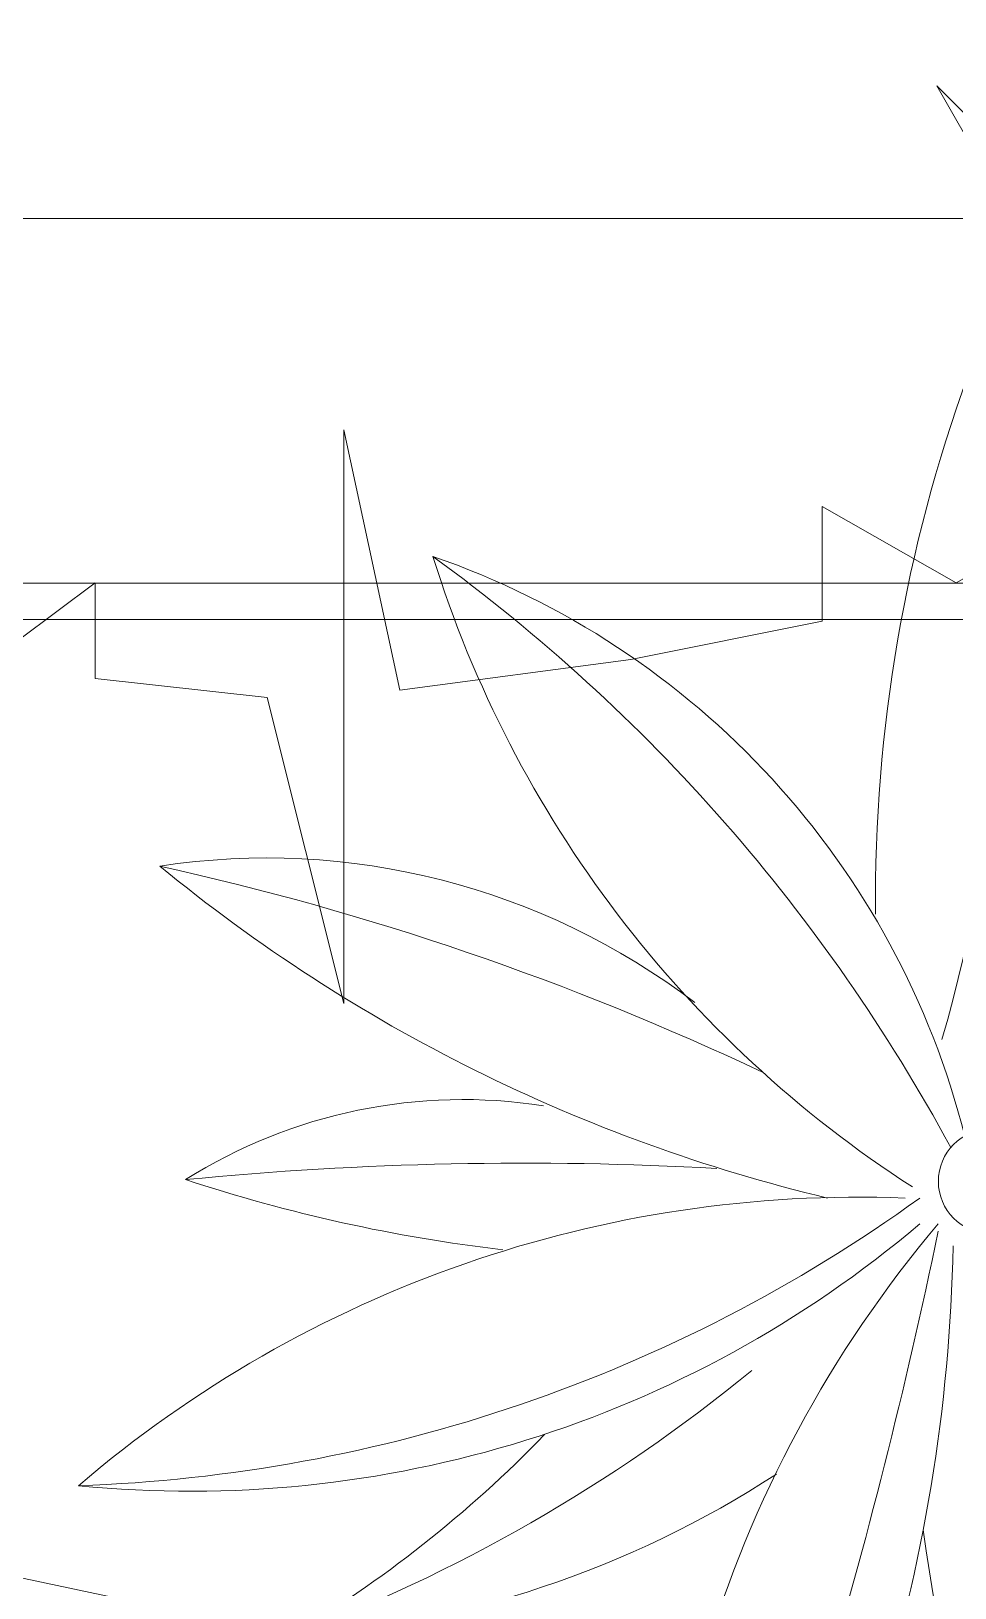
# Model space of a CAD drawing. Header units: millimetres. Extents: x 46079 to 131409, y 40831 to 60403.
# Drawn here: x 119607.9 to 119861.4, y 55010.6 to 55437.7 of the extents above; entities that cross this region are included whole.
import ezdxf

# ---------------------------------------------------------------- set-up
doc = ezdxf.new("R2010")
doc.units = ezdxf.units.MM
for name, color, linetype, lineweight in [('A-WALL', 113, 'Continuous', 18), ('G-IMPT', 8, 'Continuous', 18), ('L-PLNT', 71, 'Continuous', 18), ('L-PLNT-1', 253, 'Continuous', 18)]:
    doc.layers.add(name, color=color, linetype=linetype, lineweight=lineweight)

# ---------------------------------------------------------------- blocks, each defined once
blk = doc.blocks.new('CAY MAI VAN PHUC - CAY DUC SOC_dwg-2256080-TKCS_BỂ NƯỚC NGẦM - MẶT BẰNG NẮP BỂ')
at = {"layer": 'G-IMPT', "flags": 128}
for points in [[(-13.75, 346.59), (-60.3, 479.48), (-66.95, 419.68), (-133.46, 499.42), (-126.81, 413.04), (-206.61, 479.48), (-173.36, 359.88), (-213.26, 426.33), (-293.07, 379.82), (-279.77, 346.59), (-319.67, 373.17), (-366.22, 320.02), (-326.32, 273.51), (-472.63, 306.73), (-359.57, 246.93), (-426.08, 246.93), (-446.03, 207.06), (-419.43, 173.84), (-452.68, 167.2), (-465.98, 67.53), (-439.38, 67.53), (-472.63, 47.6), (-439.38, 14.37), (-878.31, -78.65)], [(-419.43, -238.12), (-352.92, -324.49), (-326.32, -297.92), (-339.62, -364.36), (-313.02, -377.65), (-206.61, -271.34), (-366.22, -550.4), (-259.82, -417.52), (-213.26, -444.09), (-166.71, -417.52), (-166.71, -457.38), (-100.21, -470.67), (-19.93, -481.36), (-0.45, -390.94), (-0.45, -590.27), (26.15, -483.96), (86.01, -477.32), (86.01, -444.09), (112.61, -464.03)]]:
    blk.add_lwpolyline(points, dxfattribs=at)
blk = doc.blocks.new('CAY MAI VAN PHUC - CAY BONG TRANG-2256527-TKCS_BỂ NƯỚC NGẦM - MẶT BẰNG NẮP BỂ')
at = {"extrusion": (0, 0, -1), "xscale": 0.7894736842105263, "yscale": 0.7894736842105263, "zscale": -0.7894736842105263, "rotation": 180}
blk.add_blockref('CAY MAI VAN PHUC - CAY DUC SOC_dwg-2256080-TKCS_BỂ NƯỚC NGẦM - MẶT BẰNG NẮP BỂ', (0, 0), dxfattribs=at)
blk = doc.blocks.new('CAY DUA VAN PHAT - CAY DUA VAN PHAT_dwg-2253781-TKCS_BỂ NƯỚC NGẦM - MẶT BẰNG NẮP BỂ')
at = {"layer": 'G-IMPT'}
blk.add_circle((-146.76, 465.48), 28.54, dxfattribs=at)
for centre, radius, start, end in [((519.72, 537.8), 657.82, 139.40241, 182.22196), ((-816.88, 994.26), 837.6, 324.19163, 358.05796), ((-595.85, 904.41), 619.15, 319.72962, 5.69701), ((63.12, 862.61), 387.33, 171.28074, 217.3319), ((1206.67, 1258.47), 1563.2, 192.45532, 205.30666), ((-1023.02, 343.34), 910.32, 13.43357, 39.4147), ((93.59, 755.05), 285.25, 147.77658, 188.93687), ((1745.71, 721.87), 1902.48, 174.41125, 183.20325), ((-980.63, 631.94), 877.2, 6.61656, 18.28498), ((-734.13, 1162.59), 893.42, 320.68015, 339.59855), ((-466.22, 1185.69), 660.47, 313.95882, 329.56689), ((-453.71, 887.69), 558.16, 326.90571, 356.24571), ((-60.58, 919.83), 454.05, 199.06916, 255.84865), ((298.02, 1343.2), 973.34, 215.97087, 241.57597), ((-679.68, 162.7), 637.73, 32.80883, 72.67027), ((300.46, -7.06), 656.38, 82.64497, 130.22753), ((-760.74, 3572.92), 3144.94, 281.76683, 291.3553), ((-128.19, 1396.14), 910.32, 271.06337, 304.27673), ((-301.34, -312.83), 841.36, 89.46131, 109.98389), ((-109.01, -621.37), 1134.17, 63.40929, 82.21971), ((-435.14, 1214.47), 752.47, 258.21063, 286.24623)]:
    blk.add_arc(centre, radius, start, end, dxfattribs=at)
blk = doc.blocks.new('CAY DUA VAN PHAT - CAY DUA VAN PHAT_dwg-V50-TKCS_BỂ NƯỚC NGẦM - MẶT BẰNG NẮP BỂ')
at = {"layer": 'G-IMPT'}
blk.add_circle((-146.76, 465.48), 28.54, dxfattribs=at)
for centre, radius, start, end in [((519.72, 537.8), 657.82, 139.40241, 182.22196), ((-816.88, 994.26), 837.6, 324.19163, 358.05796), ((-595.85, 904.41), 619.15, 319.72962, 5.69701), ((63.12, 862.61), 387.33, 171.28074, 217.3319), ((1206.67, 1258.47), 1563.2, 192.45532, 205.30666), ((-1023.02, 343.34), 910.32, 13.43357, 39.4147), ((93.59, 755.05), 285.25, 147.77658, 188.93687), ((1745.71, 721.87), 1902.48, 174.41125, 183.20325), ((-980.63, 631.94), 877.2, 6.61656, 18.28498), ((-734.13, 1162.59), 893.42, 320.68015, 339.59855), ((-466.22, 1185.69), 660.47, 313.95882, 329.56689), ((-453.71, 887.69), 558.16, 326.90571, 356.24571), ((-60.58, 919.83), 454.05, 199.06916, 255.84865), ((298.02, 1343.2), 973.34, 215.97087, 241.57597), ((-679.68, 162.7), 637.73, 32.80883, 72.67027), ((300.46, -7.06), 656.38, 82.64497, 130.22753), ((-760.74, 3572.92), 3144.94, 281.76683, 291.3553), ((-128.19, 1396.14), 910.32, 271.06337, 304.27673), ((-301.34, -312.83), 841.36, 89.46131, 109.98389), ((-109.01, -621.37), 1134.17, 63.40929, 82.21971), ((-435.14, 1214.47), 752.47, 258.21063, 286.24623)]:
    blk.add_arc(centre, radius, start, end, dxfattribs=at)
blk = doc.blocks.new('CAY DUA VAN PHAT - CAY DUA VAN PHAT-V51-TKCS_BỂ NƯỚC NGẦM - MẶT BẰNG NẮP BỂ')
at = {"extrusion": (0, 0, -1), "xscale": 0.5, "yscale": 0.5, "zscale": -0.5, "rotation": 180}
for name in ['CAY DUA VAN PHAT - CAY DUA VAN PHAT_dwg-2253781-TKCS_BỂ NƯỚC NGẦM - MẶT BẰNG NẮP BỂ', 'CAY DUA VAN PHAT - CAY DUA VAN PHAT_dwg-V50-TKCS_BỂ NƯỚC NGẦM - MẶT BẰNG NẮP BỂ']:
    blk.add_blockref(name, (151.82, 370.52), dxfattribs=at)

msp = doc.modelspace()

# ---------------------------------------------------------------- linework, layer by layer
at = {"layer": 'A-WALL'}
for p, q in [((119393.27, 55386.31), (121393.35, 55386.31)), ((119893.35, 55286.31), (119493.27, 55286.31)), ((119883.35, 55276.31), (119503.27, 55276.31))]:
    msp.add_line(p, q, dxfattribs=at)

# ---------------------------------------------------------------- block references
at = {"layer": 'L-PLNT', "rotation": 270.0000000000003}
msp.add_blockref('CAY DUA VAN PHAT - CAY DUA VAN PHAT-V51-TKCS_BỂ NƯỚC NGẦM - MẶT BẰNG NẮP BỂ', (119733.35, 54896.94), dxfattribs=at)
at = {"layer": 'L-PLNT-1', "rotation": 180}
for p in [(119693.35, 55636.94), (119093.35, 55036.94)]:
    msp.add_blockref('CAY MAI VAN PHUC - CAY BONG TRANG-2256527-TKCS_BỂ NƯỚC NGẦM - MẶT BẰNG NẮP BỂ', p, dxfattribs=at)

doc.saveas('drawing.dxf')
